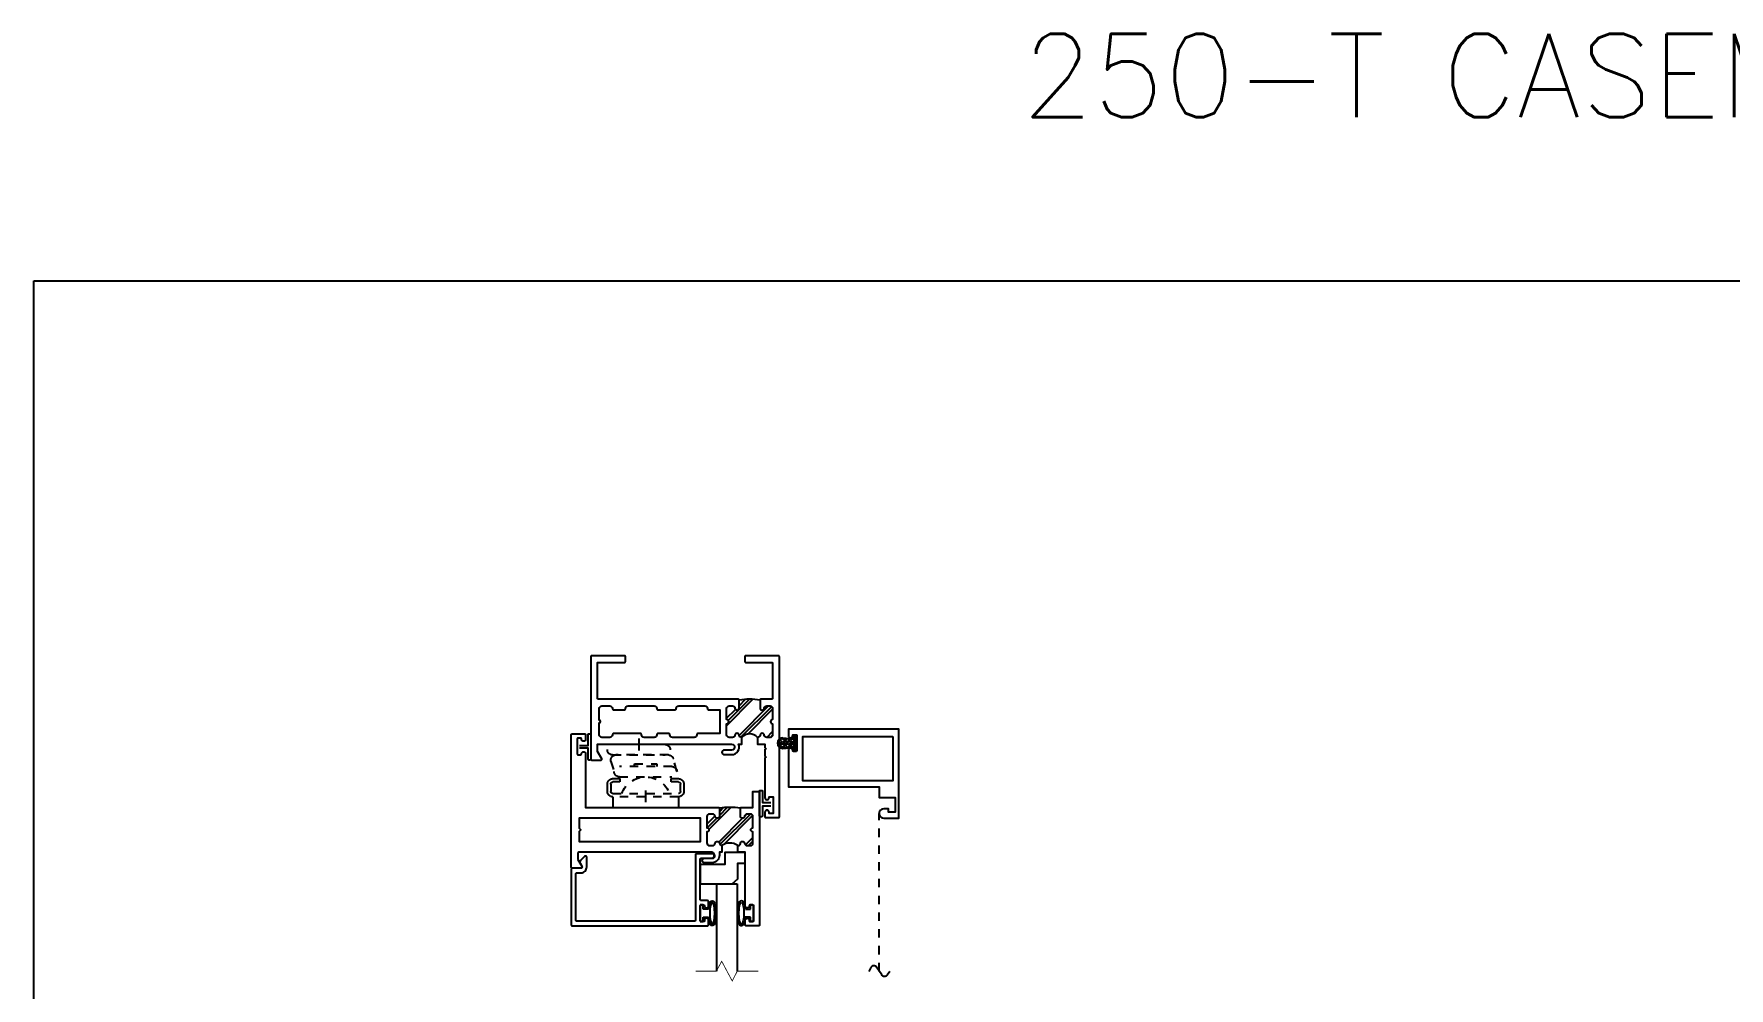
# Model space of a CAD drawing. Extents: x -7.4 to 79.9, y -10.6 to 40.1.
# Drawn here: x -0.49 to 19.75, y 28.69 to 40.08 of the extents above; entities that cross this region are included whole.
import ezdxf

# ---------------------------------------------------------------- set-up
doc = ezdxf.new("R2010")
doc.units = 0
doc.header["$LTSCALE"] = 0.25
doc.header["$MEASUREMENT"] = 0
doc.linetypes.add('HIDDEN', pattern=[0.375, 0.25, -0.125])
doc.layers.get('0').update_dxf_attribs({"linetype": 'CONTINUOUS'})
for name, color, linetype in [('FRAME', 1, 'CONTINUOUS'), ('GLASS', 7, 'CONTINUOUS'), ('HARDWARE', 7, 'CONTINUOUS'), ('MISC', 7, 'CONTINUOUS'), ('SCREEN', 92, 'CONTINUOUS'), ('TEXT', 7, 'CONTINUOUS'), ('VENT', 5, 'CONTINUOUS'), ('YK_GLASS_STOP', 5, 'CONTINUOUS')]:
    doc.layers.add(name, color=color, linetype=linetype)
doc.styles.get("Standard").update_dxf_attribs({"font": 'simplex.shx'})

# ---------------------------------------------------------------- blocks, each defined once
blk = doc.blocks.new('05P19-BLOCK-OG')
h = blk.add_hatch()
h.set_pattern_fill('PLAST', angle=45, style=0)
h.set_pattern_definition([(45, (0, 0), (-0.1767766952966369, 0.1767766952966369), []), (45, (-0.02209708691207961, 0.02209708691207961), (-0.1767766952966369, 0.1767766952966369), []), (45, (-0.04419417382415922, 0.04419417382415922), (-0.1767766952966369, 0.1767766952966369), [])])
h.paths.add_polyline_path([(0.006500000000002615, 1.119999999999997, -1), (0.006500000000002615, 1.169999999999998), (0.006499999999999062, 1.301999999999996, 0.4142135623730951), (-0.02449999999999974, 1.333000000000002), (-0.06282235637171851, 1.333000000000002, 0.3831100821435137), (-0.09364390909450426, 1.305321428571432, -0.9477161429389733), (-0.1434999999999995, 1.307999999999996), (-0.1434999999999995, 1.402999999999995, 0.08116490880306991), (-0.3934999999999995, 1.402999999999995), (-0.3935000000000031, 1.307999999999996, -0.9477161429388881), (-0.4433560909054926, 1.305321428571428, 0.383110082143552), (-0.4741776436282805, 1.333000000000002), (-0.5124999999999993, 1.333000000000002, 0.414213562373112), (-0.5435000000000016, 1.301999999999996), (-0.5435000000000016, 1.169999999999998, -1), (-0.5435000000000016, 1.119999999999997), (-0.5435000000000052, 0.9879999999999995, 0.4142135623730697), (-0.5124999999999993, 0.9570000000000007), (-0.4741776436282805, 0.9569999999999972, 0.3831100821435728), (-0.4433560909054714, 0.9846785714285693, -0.898026510133856), (-0.3936439090945107, 0.9846785714285708, 0.009247422742496176), (-0.3934999999999995, 0.9835410560201723, 0.3725428218125842), (-0.3628223563717016, 0.9569999999999972, -0.4362749181193996), (-0.1741776436283076, 0.9569999999999972, 0.3831100821436014), (-0.1433560909054956, 0.9846785714285695, -0.8980265101344621), (-0.0936439090945278, 0.9846785714285708, 0.3831100821435797), (-0.06282235637171851, 0.9570000000000007), (-0.0245000000000033, 0.9570000000000007, 0.414213562373095), (0.006499999999995509, 0.9879999999999995)])
for points in [[(-0.3934999999999995, 0.9835410560201723, -0.009247422742496176), (-0.3936439090945107, 0.9846785714285708, 0.8980265101338284), (-0.4433560909054712, 0.9846785714285708, -0.3831100821435873), (-0.4741776436282805, 0.9569999999999972), (-0.5124999999999993, 0.9570000000000007, -0.4142135623730697), (-0.5435000000000052, 0.9879999999999995), (-0.5435000000000016, 1.119999999999997, 0.9999999999999999), (-0.5435000000000016, 1.169999999999998), (-0.5435000000000016, 1.301999999999996, -0.414213562373112), (-0.5124999999999993, 1.333000000000002), (-0.4741776436282805, 1.333000000000002, -0.383110082143552), (-0.4433560909054926, 1.305321428571428, 0.9477161429388876), (-0.3935000000000031, 1.307999999999996), (-0.3934999999999995, 1.402999999999995, 0.414213562373095), (-0.4035000000000011, 1.413), (-2.073499999999999, 1.413, -0.414213562373147), (-2.083500000000004, 1.423000000000005), (-2.0835, 1.851999999999993), (-1.760500000000017, 1.851999999999993, 0.414213562373095), (-1.750500000000019, 1.861999999999991), (-1.750500000000019, 1.921999999999993, 0.414213562373095), (-1.760500000000017, 1.931999999999992), (-2.1535, 1.931999999999992, 0.414213562373095), (-2.163499999999998, 1.922000000000001), (-2.163499999999999, 0.6969999999999992, 0.414213562373095), (-2.153500000000001, 0.6870000000000012), (-2.042499999999997, 0.6869999999999976, 0.5773502691896818), (-2.033839745962155, 0.7019999999999982), (-2.083500000000001, 0.7880140831103262), (-2.083500000000001, 0.8769999999999989), (-0.4829229117880409, 0.8769999999999989, -0.9999999999999999), (-0.4829229117880409, 0.8060000000000009), (-0.5715738031341093, 0.8060000000000009, 0.9999999999999999), (-0.5715738031341093, 0.7520000000000024), (-0.4834999999999994, 0.7520000000000024, 0.5366750419289156), (-0.4005843802411153, 0.8769999999999953), (-0.3628223563717015, 0.8769999999999988), (-0.3628223563717015, 0.9569999999999972, -0.3831100821435872), (-0.3936439090945107, 0.9846785714285708)], [(-0.1434999999999995, 0.9835410560202007, 0.00924742274226656), (-0.1433560909054983, 0.9846785714285708, -0.383110082143587), (-0.1741776436283076, 0.9569999999999972), (-0.1741776436283076, 0.8769999999999988), (-0.08650000000001157, 0.8769999999999989), (-0.08650000000000446, 0.8378849659528314, 0.3178372451958593), (-0.08316666666667416, 0.8331709207449087, -0.7071067811862941), (-0.08316666666667061, 0.8143147399132538, 0.3178372451957417), (-0.08650000000000801, 0.8096006947053453), (-0.08650000000000801, 0.7378849659528299, 0.3178372451956331), (-0.08316666666667416, 0.7331709207449109, -0.7071067811862941), (-0.08316666666667061, 0.7143147399132559, 0.3178372451959373), (-0.08650000000000801, 0.7096006947053404), (-0.08649999999999736, 0.2389914200298442, 0.9999999999999999), (-0.0365000000000002, 0.2389914200298442), (-0.0365000000000002, 0.25), (0.01350000000000051, 0.25), (0.01350000000000051, 0.04999999999999716), (-0.0365000000000002, 0.05000000000000071), (-0.0365000000000002, 0.0640713322541302, 0.9999999999999999), (-0.08649999999999913, 0.0640713322541302), (-0.08650000000000091, 0.009999999999998016, 0.4142135623731472), (-0.07649999999999935, 0), (0.07649999999999935, 0, 0.414213562373069), (0.08650000000000269, 0.00999999999999801), (0.08650000000000091, 1.922000000000001, 0.414213562373095), (0.07649999999999935, 1.931999999999999), (-0.3164999999999942, 1.931999999999999, 0.414213562372965), (-0.3264999999999958, 1.922000000000001), (-0.3264999999999993, 1.861999999999998, 0.414213562373095), (-0.3164999999999942, 1.852), (-0.003499999999998948, 1.852, -0.414213562373199), (0.006500000000006166, 1.842000000000002), (0.006500000000002615, 1.422999999999998, -0.414213562373095), (-0.003499999999998951, 1.413), (-0.1335000000000015, 1.413, 0.414213562373095), (-0.1434999999999995, 1.402999999999995), (-0.1434999999999995, 1.307999999999996, 0.9477161429388934), (-0.0936439090945047, 1.305321428571428, -0.383110082143551), (-0.06282235637171851, 1.333000000000002), (-0.02449999999999974, 1.333000000000002, -0.414213562373095), (0.006499999999999062, 1.301999999999996), (0.006500000000002615, 1.169999999999998, 0.9999999999999997), (0.006500000000002615, 1.119999999999997), (0.006499999999995509, 0.9879999999999995, -0.414213562373095), (-0.0245000000000033, 0.9570000000000007), (-0.06282235637171851, 0.9570000000000007, -0.3831100821435794), (-0.0936439090945278, 0.9846785714285708, 0.8980265101338356), (-0.1433560909054918, 0.9846785714285708)]]:
    blk.add_lwpolyline(points, format="xyb")
blk.add_lwpolyline([(-1.3765, 0.9879999999999995, -0.414213562373095), (-1.407499999999999, 0.9570000000000007), (-1.528500000000001, 0.9570000000000007, -0.414213562373095), (-1.5595, 0.9879999999999995), (-1.5595, 0.9920000000000009, 0.4142135623730689), (-1.569499999999998, 1.001999999999999), (-1.8965, 1.001999999999999, 0.4142135623731211), (-1.906500000000001, 0.9919999999999973), (-1.906500000000001, 0.9879999999999995, -0.414213562373095), (-1.9375, 0.9570000000000007), (-2.032499999999999, 0.9569999999999972, -0.41421356237312), (-2.063500000000001, 0.9879999999999995), (-2.063500000000001, 1.131999999999998, 0.9999999999999999), (-2.063500000000001, 1.161999999999999), (-2.063499999999999, 1.301999999999996, -0.4142135623730923), (-2.032499999999999, 1.333000000000002), (-1.937500000000002, 1.333000000000002, -0.414213562373095), (-1.906500000000001, 1.301999999999996), (-1.906500000000001, 1.301999999999996), (-1.906500000000003, 1.298000000000005, 0.4142135623730945), (-1.896500000000003, 1.288), (-1.760499999999999, 1.288, 0.4142135623730955), (-1.750499999999999, 1.298000000000005), (-1.750500000000001, 1.301999999999996), (-1.750500000000001, 1.301999999999996, -0.4142135623730959), (-1.7195, 1.333000000000002), (-1.407500000000001, 1.333000000000002, -0.414213562373095), (-1.3765, 1.301999999999996), (-1.3765, 1.301999999999996), (-1.376500000000002, 1.297999999999998, 0.4142135623730976), (-1.366500000000002, 1.288), (-1.155499999999998, 1.288, 0.4142135623730924), (-1.145499999999998, 1.297999999999998), (-1.145499999999997, 1.301999999999996), (-1.145499999999997, 1.301999999999996, -0.414213562373095), (-1.114499999999998, 1.333000000000002), (-0.8024999999999967, 1.333000000000002, -0.4142135623730783), (-0.7714999999999961, 1.301999999999996), (-0.7714999999999979, 1.301999999999996), (-0.7714999999999961, 1.297999999999998, 0.4142135623730955), (-0.7614999999999963, 1.288), (-0.6234999999999999, 1.288), (-0.6234999999999999, 1.001999999999999), (-0.8885000000000005, 1.001999999999999, 0.414213562373069), (-0.8984999999999967, 0.9919999999999973), (-0.8984999999999985, 0.9879999999999995, -0.4142135623731034), (-0.9295000000000009, 0.9570000000000007), (-1.189500000000002, 0.9570000000000007, -0.414213562373095), (-1.220500000000003, 0.9879999999999995), (-1.220500000000001, 0.9919999999999973, 0.4142135623731472), (-1.230499999999999, 1.001999999999999), (-1.366500000000002, 1.001999999999999, 0.414213562373147), (-1.3765, 0.9919999999999973)], format="xyb", close=True)
at = {"color": 7}
for centre, radius, start, end in [((-0.2685000000000384, 0.6380355958714585), 0.7751100177289266, 80.71952999972237, 99.28047000027192), ((-0.2685000000000046, 0.869475561110952), 0.1286749171919361, 42.85912806963021, 137.1408719303697)]:
    blk.add_arc(centre, radius, start, end, dxfattribs=at)
blk = doc.blocks.new('05P11-Z-BAR')
h = blk.add_hatch()
h.set_pattern_fill('PLAST', angle=45, style=0)
h.set_pattern_definition([(45, (-0.3846097068984409, -1.398661897411557e-07), (-0.1767766952966369, 0.1767766952966369), []), (45, (-0.4067067938105207, 0.02209694704589005), (-0.1767766952966369, 0.1767766952966369), []), (45, (-0.4288038807226, 0.04419403395796961), (-0.1767766952966369, 0.1767766952966369), [])])
h.paths.add_polyline_path([(0.006500012155301604, 1.119999860133819, -0.4142135623730743), (-0.01849998784469875, 1.144999860133807, -0.4142135623730742), (0.006500012155301604, 1.169999860133802), (0.006500012155301604, 1.301999860133803, 0.4142135623730952), (-0.02449998784470075, 1.332999860133806), (-0.06282234421639288, 1.332999860133806, 0.3831100821436012), (-0.09364389693920794, 1.305321288705233, -0.9477161429388272), (-0.1434999878446988, 1.307999860133805), (-0.1434999878446988, 1.402999860133806, 0.08732874840429862), (-0.3934999878446988, 1.402999860133806), (-0.3934999878446988, 1.307999860133804, -1), (-0.4434999878446995, 1.307999860133808, 0.3529846201391642), (-0.4733297908957237, 1.332999860133806), (-0.5124999878446985, 1.332999860133806, 0.4142135623730613), (-0.5434999878446973, 1.301999860133804), (-0.5434999878446973, 1.169999860133792, -0.4142135623730532), (-0.5184999878446952, 1.144999860133804, -0.4142135623730535), (-0.5434999878446973, 1.119999860133805), (-0.5434999878446956, 0.9879998601338011, 0.4142135623730853), (-0.5124999878446954, 0.9569998601338012), (-0.4741776314730153, 0.9569998601338008, 0.3831100821436243), (-0.4433560787501896, 0.9846784315623762, -0.8980265101338073), (-0.3936438969391802, 0.9846784315623749, 0.3831100821435955), (-0.3628223442163705, 0.9569998601338012, -0.3255772967541123), (-0.174499987844698, 0.9569998601338008, 0.3636339569096083), (-0.1434999878446988, 0.9819998601337991, -0.9477161429388691), (-0.09364389693920705, 0.9846784315623749, 0.3831100821436257), (-0.06282234421640132, 0.9569998601338012), (-0.02449998784469898, 0.9569998601338012, 0.4142135623730952), (0.006500012155301604, 0.9879998601338018)])
blk.add_line((-0.08650000000003644, 0.8769999999999882), (-0.08650000000003644, 0.8769999999999882))
for points in [[(-2.163499999999992, 2.279999999999987, -0.4142135623730951), (-2.153500000000002, 2.289999999999992), (-2.00050000000001, 2.289999999999992, -0.414213562373095), (-1.990500000000005, 2.279999999999987), (-1.990500000000019, 2.225999999999985, -0.9999999999999999), (-2.040500000000002, 2.225999999999985), (-2.040500000000002, 2.22999999999999, 0.414213562373095), (-2.050500000000007, 2.239999999999995), (-2.080500000000008, 2.239999999999995, 0.414213562373095), (-2.090500000000013, 2.22999999999999), (-2.090500000000013, 2.049999999999983, 0.4142135623730949), (-2.080500000000008, 2.039999999999992), (-2.050500000000007, 2.039999999999992, 0.414213562373095), (-2.040500000000002, 2.049999999999983), (-2.040500000000002, 2.050999999999988, -0.9999999999999999), (-1.990500000000005, 2.050999999999988), (-1.990500000000019, 1.412999999999968), (-0.4034999999999953, 1.412999999999968, -0.414213562373095), (-0.393499999999996, 1.402999999999985), (-0.3935000000012612, 1.306458842872245, -0.8888336095938596), (-0.4431522135836654, 1.305951034930174, 0.3772582045381307), (-0.4738993975682249, 1.33299999999997), (-0.5124999999999962, 1.33299999999997, 0.414213562373095), (-0.5434999999999879, 1.301999999999978), (-0.5435000000000021, 1.169999999999973, -0.9999999999999999), (-0.5435000000000021, 1.119999999999549), (-0.5434999999999879, 0.9879999999999707, 0.414213562373095), (-0.5124999999999962, 0.9569999999999648), (-0.4741776164002478, 0.9569999999999648, 0.3831087811484064), (-0.4433560787501905, 0.9846784315623718, -0.8980265101338769), (-0.3936438969391807, 0.9846784315623744, 0.3831100821435925), (-0.3628223442163709, 0.9569998601338008), (-0.3628223442163634, 0.8769999999999745), (-0.3934999999998494, 0.8769999999999851), (-0.393499999999726, 0.8420000000002545, -0.414213562374017), (-0.4834999999997152, 0.7519999999999811), (-0.571499999999979, 0.7519999999999811, -0.9999999999999999), (-0.571499999999979, 0.8059999999999832), (-0.4859999999997129, 0.8059999999999832, 0.8591549295774696), (-0.4859999999996987, 0.8769999999999776), (-2.073500000000017, 0.8769999999999811, 0.4142135623730951), (-2.083500000000008, 0.866999999999976), (-2.083500000000008, 0.7970333209967748, 0.1316524975873933), (-2.082160254037852, 0.7920333209967794), (-2.03450961894324, 0.7094999999999914, -0.5773534625289464), (-2.047500143700653, 0.6870000000006797), (-2.153500000000002, 0.6869999999999834, -0.414213562373095), (-2.163500000000007, 0.6969999999999885), (-2.163500000000007, 2.280000021861284)], [(-0.02450000000001085, 0.956999999999979, 0.414213562373095), (0.006499999999995065, 0.9879999999999707), (0.006499999999995065, 1.12000000000151, -0.9999999999999997), (0.006499999999995065, 1.169999999999973), (0.006499999999995065, 1.301999999999978, 0.414213562373095), (-0.02450000000001085, 1.332999999999984), (-0.06282235637103684, 1.332999999999984, 0.38311008214375), (-0.09364390909385012, 1.305321428571403, -0.9477161429392208), (-0.1434999999999964, 1.307999999999992), (-0.143499999999996, 1.402999999999984, -0.414213562373095), (-0.1334999999999966, 1.412999999999983), (0.006499999999995509, 1.412999999999997), (0.006499999999995509, 1.602999999999994), (0.0864999999999938, 1.602999999999994), (0.08650000000000801, 0.01000000000000512, -0.414213562373095), (0.0765000000000029, 0), (-0.0765000000000029, 0, -0.414213562373095), (-0.0864999999999938, 0.01000000000000512), (-0.0864999999999938, 0.06399999999999295, -0.9999999999999999), (-0.03650000000001086, 0.06399999999999295), (-0.03650000000001086, 0.06000000000000227, 0.414213562373095), (-0.02650000000000574, 0.04999999999999716), (0.003499999999995396, 0.04999999999999716, 0.414213562373095), (0.01350000000000051, 0.06000000000000227), (0.01350000000000051, 0.2399999999999949, 0.414213562373095), (0.003499999999995396, 0.25), (-0.02650000000000574, 0.25, 0.414213562373095), (-0.03650000000001086, 0.2399999999999949), (-0.03650000000001086, 0.2390000000000043, -0.9999999999999999), (-0.0864999999999938, 0.2390000000000043), (-0.08650000000003644, 0.8769999999999882), (-0.1744999878447051, 0.8769999999999742), (-0.1744999878446976, 0.9569998601338012, 0.3636339569096084), (-0.1434999878446988, 0.9819998601338, -0.9477161429388556), (-0.09364389693920705, 0.9846784315623751, 0.3831100821435591), (-0.06282234421640887, 0.9569998601338017), (-0.02449998784469898, 0.9569998601338014)]]:
    blk.add_lwpolyline(points, format="xyb")
blk.add_lwpolyline([(-2.063499999999998, 1.160499999999971), (-2.063499999999998, 1.287999999999982), (-0.6234999999999999, 1.287999999999968), (-0.6234999999999999, 1.001999999999967), (-2.063499999999998, 1.001999999999981), (-2.063499999999998, 1.129499999999965), (-2.048499999999998, 1.144999999999968)], close=True)
at = {"color": 7}
for centre, radius, start, end in [((-0.2685000000000084, 0.6380355958717443), 0.7751100177289135, 80.71952999972298, 99.28047000039282), ((-0.2686611660305345, 0.8277217441759068), 0.1599348578108211, 53.93185351632605, 126.0681464836738)]:
    blk.add_arc(centre, radius, start, end, dxfattribs=at)
blk = doc.blocks.new('05P05-.25in_GLASS_STOP')
for p, q in [((-0.5884999999999732, 0.2500000000001179), (-0.6234999999999555, 0.2500000000001179)), ((-0.6234999999999555, 0.2500000000001179), (-0.6234999999999555, 0.05000000000011862)), ((-0.5884999999999732, 0.1975000000001124), (-0.5884999999999732, 0.2500000000001179)), ((-0.02150000000005992, 0.1975000000001124), (-0.02150000000005992, 0.2500000000001179)), ((-0.02150000000005992, 0.2500000000001179), (0.01349999999992246, 0.2500000000001179)), ((0.01349999999992246, 0.2500000000001179), (0.01349999999992246, 0.05000000000011862)), ((-0.6234999999999555, 0.05000000000011862), (-0.5884999999999732, 0.05000000000011862)), ((-0.5258537792499054, 0.1975000000001123), (-0.5884999999999732, 0.1975000000001124)), ((-0.5884999999999732, 0.05000000000011862), (-0.5884999999999732, 0.1025000000001206)), ((-0.5884999999999732, 0.1025000000001206), (-0.5258264626035033, 0.1025000000001206)), ((-0.02150000000005992, 0.1025000000001206), (-0.08417353739652977, 0.1025000000001206)), ((-0.08414622075012768, 0.1975000000001123), (-0.02150000000005992, 0.1975000000001124)), ((-0.02150000000005992, 0.05000000000011862), (-0.02150000000005992, 0.1025000000001206)), ((0.01349999999992246, 0.05000000000011862), (-0.02150000000005992, 0.05000000000011862))]:
    blk.add_line(p, q)
blk.add_lwpolyline([(-2.0475, 0.6320000000000006, 0.4142135623731117), (-1.977500000000001, 0.7020000000000061), (-1.977500000000008, 0.8170000000000045, 0.6681786381312159), (-2.003106601724023, 0.8276066017115838), (-2.05268078054102, 0.7780324228364738, 0.3394542586999595), (-2.056653746095606, 0.7478547533171714), (-2.034509618943236, 0.709500000000001, -0.5773502691896181), (-2.047500000000002, 0.6870000000000003), (-2.153499999999999, 0.6869999999999985, 0.4142135623730951), (-2.163499999999999, 0.6769999999999987), (-2.163499999999952, 0.01000000000008505, 0.414213562373069), (-2.153499999999953, 8.615330671091215e-14), (-0.5334999999999525, 1.20570220474292e-13, 0.4142135623731211), (-0.5234999999999527, 0.01000000000012125), (-0.5234999999999562, 0.0641000000001195, 0.4142135623730951), (-0.548399999999955, 0.08900000000012187), (-0.5485999999999546, 0.08900000000012187, 0.4142135623731003), (-0.5734999999999538, 0.0641000000001195), (-0.5734999999999543, 0.0600000000001184, -0.4142135623730951), (-0.583499999999954, 0.05000000000011684), (-0.6084999999999535, 0.05000000000011684, -0.4142135623730864), (-0.6234999999999536, 0.06500000000011741), (-0.6234999999999569, 0.2350000000001191, -0.414213562373082), (-0.608499999999957, 0.2500000000001197), (-0.5834999999999575, 0.2500000000001197, -0.4142135623730431), (-0.5734999999999595, 0.2400000000001217), (-0.5734999999999586, 0.2389000000001207, 0.4142135623730951), (-0.548599999999958, 0.2140000000001219), (-0.5483999999999585, 0.2140000000001219, 0.4142135623731107), (-0.5234999999999601, 0.2389000000001207), (-0.5234999999999597, 0.2880000000001199, 0.4142135623730951), (-0.5384999999999602, 0.3030000000001205), (-0.6134999999999577, 0.3030000000001178, -0.414213562373108), (-0.623499999999958, 0.3130000000001176), (-0.6234999999999673, 0.7950000000001187, -0.4142135623730951), (-0.6134999999999675, 0.8050000000001185), (-0.4743999999999982, 0.8050000000001184, 0.4142135623730951), (-0.4474999999999982, 0.8319000000001188), (-0.4474999999999982, 0.8331000000001186, 0.4142135623730964), (-0.4743999999999982, 0.860000000000119), (-0.6684999999999686, 0.8600000000001182, 0.4142135623730951), (-0.6784999999999684, 0.8500000000001184), (-0.6784999999999534, 0.06500000000011563, -0.4142135623730951), (-0.6884999999999531, 0.05500000000011585), (-2.098499999999957, 0.05500000000008143, -0.414213562373069), (-2.108499999999957, 0.06499999999999684), (-2.108499999999996, 0.6220000000000008, -0.4142135623730951), (-2.098499999999996, 0.6320000000000006)], format="xyb", close=True)
at = {"extrusion": (0, 0, -1)}
blk.add_ellipse((-0.4789291316869005, 0.1500000000001164), major_axis=(0, 0.1291417834930815), ratio=0.2323028162423295, dxfattribs=at)
blk.add_ellipse((-0.1310708683131325, 0.1500000000001164), major_axis=(0, 0.1291417834930815), ratio=0.2323028162423295)
for points in [[(-0.5258537792499055, 0.1975000000001123), (-0.5239381905453989, 0.2192619323687833), (-0.5206848080422598, 0.2391379696677345), (-0.5122014389201938, 0.26906933263559), (-0.5082158103586146, 0.2801243945859221), (-0.49453389650479, 0.293754654219582), (-0.4873865521171773, 0.2980894733958687), (-0.4789291316869005, 0.2980894733958687), (-0.4681546555212844, 0.2980894733958687), (-0.4601808542613049, 0.2915249131502776), (-0.4506441997096149, 0.2792864122120623), (-0.447491618645331, 0.272415250409311), (-0.4373168951899025, 0.243753269355852), (-0.4327879288062643, 0.214756435282527), (-0.4282232713158544, 0.1361969476710374), (-0.4315394023967762, 0.08512002492522568), (-0.4442252202239687, 0.03441686393306707), (-0.4483353178571938, 0.02177428309818288), (-0.4644050357458018, 0.004813679648053321), (-0.4781911956679136, -0.0004377570689457246), (-0.4994470389754377, 0.008139219907816488), (-0.5041752501289367, 0.01589043658388003), (-0.5123091614569765, 0.03183721654219668), (-0.5153853805516383, 0.04115887258296914), (-0.521564316548105, 0.06650385090228257), (-0.5241826887724336, 0.08384627548553789), (-0.5258264626035033, 0.1025000000001205)], [(-0.08414622075012756, 0.1975000000001123), (-0.08606180945463415, 0.2192619323687833), (-0.08931519195777327, 0.2391379696677345), (-0.09779856107983931, 0.26906933263559), (-0.1017841896414184, 0.2801243945859221), (-0.1154661034952431, 0.293754654219582), (-0.1226134478828558, 0.2980894733958687), (-0.1310708683131325, 0.2980894733958687), (-0.1418453444787486, 0.2980894733958687), (-0.1498191457387282, 0.2915249131502776), (-0.1593558002904181, 0.2792864122120623), (-0.162508381354702, 0.272415250409311), (-0.1726831048101305, 0.243753269355852), (-0.1772120711937688, 0.214756435282527), (-0.1817767286841787, 0.1361969476710374), (-0.1784605976032569, 0.08512002492522568), (-0.1657747797760644, 0.03441686393306707), (-0.1616646821428392, 0.02177428309818288), (-0.1455949642542312, 0.004813679648053321), (-0.1318088043321194, -0.0004377570689457246), (-0.1105529610245953, 0.008139219907816488), (-0.1058247498710964, 0.01589043658388003), (-0.0976908385430566, 0.03183721654219668), (-0.09461461944839478, 0.04115887258296914), (-0.0884356834519281, 0.06650385090228257), (-0.0858173112275995, 0.08384627548553789), (-0.08417353739652977, 0.1025000000001205)]]:
    blk.add_open_spline(points, degree=3, knots=[5.075676406543776, 5.075676406543776, 5.075676406543776, 5.075676406543776, 5.596594853853209, 5.596594853853209, 6.055763188068042, 6.055763188068042, 6.283185307179586, 6.283185307179586, 6.283185307179586, 6.57291362589119, 6.57291362589119, 6.862641944602795, 6.862641944602795, 7.608886423721328, 7.608886423721328, 8.676450748970272, 8.676450748970272, 9.184339566121352, 9.184339566121352, 9.518241711648844, 9.518241711648844, 9.852143857176337, 9.852143857176337, 10.18604600270383, 10.18604600270383, 10.63143584422233, 10.63143584422233, 10.63143584422233, 10.63143584422233])
blk = doc.blocks.new('4-BAR_HINGE')
for p, q in [((0.2475999999999843, -1.119240267752012), (0.1225000000000094, -1.119240267752012)), ((0.2475999999999843, -1.901240267752009), (0.1225000000000094, -1.901240267752009))]:
    blk.add_line(p, q)
at = {"linetype": 'HIDDEN', "ltscale": 0.75}
for p, q in [((0.2475999999999843, -1.119240267752012), (0.2475999999999843, -1.901240267752012)), ((0.2875999999999834, -1.901240267752016), (0.2875999999999834, -1.119240267752019)), ((0.400599999999983, -1.054240267752014), (0.312599999999982, -1.054240267752011)), ((0.3125999999999856, -1.094240267752021), (0.4005999999999794, -1.094240267752021)), ((0.4255999999999815, -1.119240267752019), (0.4255999999999851, -1.204240267752017)), ((0.4255999999999851, -1.204240267752017), (0.4655999999999878, -1.204240267752013)), ((0.4655999999999878, -1.204240267752013), (0.4655999999999842, -1.119240267752016)), ((0.4856939637455078, -1.822740267752017), (0.4856939637455078, -1.197740267752017)), ((0.5561197281526482, -1.135744846481067), (0.700893794197583, -1.1784500173728)), ((0.6106939637455078, -1.197740267752017), (0.6106939637455078, -1.822740267752017)), ((0.640723439938153, -1.376546750686487), (0.6106939637455078, -1.376546750686487)), ((0.640723439938153, -1.643933784817548), (0.640723439938153, -1.376546750686487)), ((0.7475999999999843, -1.23853412391556), (0.7475999999999843, -1.864192989564973)), ((0.7475999999999843, -1.903740267752013), (0.7475999999999843, -1.278740267752013)), ((0.8725999999999843, -1.278740267752013), (0.8725999999999843, -1.903740267752013)), ((0.4655999999999807, -1.816240267752011), (0.4255999999999851, -1.816240267752011)), ((0.4255999999999851, -1.816240267752011), (0.4255999999999851, -1.901240267752016)), ((0.4655999999999842, -1.901240267752012), (0.4655999999999807, -1.816240267752011)), ((0.6106939637455078, -1.643933784817548), (0.640723439938153, -1.643933784817548)), ((0.4005999999999865, -1.926240267752018), (0.3125999999999856, -1.926240267752014)), ((0.3125999999999856, -1.966240267752013), (0.4005999999999865, -1.96624026775201)), ((0.6701371524157622, -1.924233811882683), (0.5261870349446731, -1.881237661580759))]:
    blk.add_line(p, q, dxfattribs=at)
at = {"linetype": 'Continuous'}
for p, q in [((0.3241550291959463, -1.510240267752014), (0.1831148004168881, -1.510240267752014)), ((0.9431201143895116, -1.591240267752013), (0.802079885610457, -1.591240267752013))]:
    blk.add_line(p, q, dxfattribs=at)
at = {"linetype": 'HIDDEN', "ltscale": 0.75}
for centre, radius, start, end in [((0.3125999999999856, -1.119240267752012), 0.06500000000000128, 90.00000000000325, 180), ((0.3125999999999856, -1.119240267752023), 0.02500000000000213, 90, 179.9999999999919), ((0.400599999999983, -1.119240267752012), 0.06500000000000128, 359.9999999999968, 90), ((0.4005999999999794, -1.119240267752019), 0.02499999999999858, 0, 90), ((0.5481939637455078, -1.197740267752017), 0.0625, 0, 180), ((0.6855999999999831, -1.23853412391556), 0.06200000000000241, 0, 75.71921055997257), ((0.1811789483949724, -1.510240267752014), 0.3045150153505384, 290.4553410060033, 69.54465899399665), ((0.8100999999999843, -1.278740267752013), 0.0625, 0, 180), ((0.312599999999982, -1.901240267752016), 0.06499999999999773, 179.9999999999968, 270.0000000000032), ((0.3125999999999856, -1.901240267752016), 0.02499999999999858, 180, 270), ((0.4005999999999865, -1.901240267752012), 0.06499999999999773, 270, 0), ((0.400599999999983, -1.901240267752019), 0.02500000000000213, 270.0000000000081, 8.142219984546603e-12), ((0.5481939637455078, -1.822740267752017), 0.0625, 180, 0), ((0.6855999999999867, -1.864192989564973), 0.06199999999999761, 255.5579444636939, 0), ((0.8100999999999843, -1.903740267752013), 0.0625, 180, 0)]:
    blk.add_arc(centre, radius, start, end, dxfattribs=at)
blk = doc.blocks.new('A$C3E2104E7')
at = {"layer": 'SCREEN'}
blk.add_lwpolyline([(0.02490016478563462, 0.1033195725520102), (0.02510016478564125, 0.1033195725520102, -0.414213562373095), (0.05000016478564362, 0.07841957255200782), (0.05000016478564362, 0.07731957255199973, 0.4142135623730949), (0.06000016478563452, 0.06731957255200882), (0.09000016478560724, 0.06731957255200882, 0.414213562373095), (0.100000164785655, 0.07731957255199973), (0.100000164785655, 0.2573195725520065, 0.414213562373095), (0.09000016478560724, 0.2673195725519975), (0.06000016478563452, 0.2673195725519975, 0.414213562373095), (0.05000016478564362, 0.2573195725520065), (0.05000016478564362, 0.2532195725520126, -0.4142135623730951), (0.02510016478564125, 0.2283195725520102), (0.02490016478563462, 0.2283195725520102, -0.4142135623730949), (1.647856322506414e-07, 0.2532195725520126), (1.647856322506414e-07, 0.6904999818689532), (1.082515027650786, 0.6904999818689532), (1.082515027650786, 0.8174999818689628), (1.272515027650783, 0.8174999818689628), (1.272515027650783, 0.9924999818689457), (1.192515027650785, 0.9924999818689457), (1.192515027650785, 0.9524999818689537), (1.137515027650792, 0.9524999818689821, -1.00000000000013), (1.137515027650792, 1.062499981868967), (1.317515027650785, 1.062499981868967), (1.317515027650785, -1.81310326752282e-08), (1.647856322506414e-07, -1.81310326752282e-08), (1.647856322506414e-07, 0.07841957255200782, -0.414213562373095)], format="xyb", close=True, dxfattribs=at)
blk.add_lwpolyline([(1.247515027650699, 0.08999998186891389), (1.247515027650699, 0.6174999818689173), (0.1700001647855416, 0.6174999818689173), (0.1700001647855416, 0.08999998186888547)], close=True, dxfattribs=at)
blk = doc.blocks.new('Screen Break Line')
at = {"layer": 'SCREEN'}
blk.add_lwpolyline([(0.1267672425076292, -0.002743002690042573), (0.0966503198508839, -0.04638059856228338, -0.5305913477462466), (0.03040808314428389, -0.04578868895731247), (-0.03040808314428389, 0.04578868895731247, 0.5672288515942128), (-0.09899510331010575, 0.0425370605804325), (-0.1232327574923708, -0.002743002690042573)], format="xyb", dxfattribs=at)
blk = doc.blocks.new('*U143')
h = blk.add_hatch(color=7)
h.dxf.hatch_style = 1
h.paths.add_polyline_path([(-0.06244228641652898, 0.1619882729286112), (-0.0520159362549512, 0.03959539549218635, -0.4393819219709624), (-0.05899056916341916, 0.03200000000000003), (-0.08744328750798944, 0.03199999999999958, 0.414213562373092), (-0.09444328750798936, 0.02499999999999958), (-0.09444328750798936, 0.006999999999999534, 0.4142135623730894), (-0.08744328750798935, -3.33066907387547e-16), (-0.04044228750799125, 0), (-0.03444328750798856, -0.0060000000000002), (0.03555771249200922, -0.0060000000000002), (0.03555771249200923, -2.775557561562891e-17), (-0.03444328750798852, 0), (-0.04044228750799118, 0.005999999999999645), (-0.08494328750798986, 0.005999999999999617, -0.4142135623730941), (-0.08844328750798985, 0.00949999999999962), (-0.08844328750798985, 0.02249999999999991, -0.414213562373071), (-0.08494328750798988, 0.02599999999999963), (-0.05899056916341897, 0.02600000000000002, 0.4393819219709506), (-0.04603767947626435, 0.0401057344854886), (-0.05644207855980712, 0.1619858380355864, -1.000618141417038), (0.05755671249201022, 0.160705716355984), (0.05755671249201023, 0.152869), (0.04705771705673792, 0.03901089416962103, 0.414459032046027), (0.06005771249200897, 0.02599999999999977), (0.08605771249200875, 0.02599999999999963, -0.4142135623730931), (0.08955771249200875, 0.02249999999999963), (0.08955771249200878, 0.009499999999999814, -0.4142135623731137), (0.08605771249200878, 0.005999999999999589), (-0.03444328750798853, 0.005999999999999645), (-0.03444328750798853, 0), (0.0885567124920108, -3.33066907387547e-16, 0.4142135623730951), (0.09555671249201081, 0.006999999999999673), (0.09555671249201081, 0.02499999999999974, 0.4142135623730885), (0.0885567124920108, 0.03199999999999958), (0.06005771249200895, 0.03199999999999983, -0.4142135623729288), (0.05305771249200897, 0.0389999999999959), (0.0635577124920091, 0.1620000000000135, 1.000093076325736)])
h = blk.add_hatch()
h.set_pattern_fill('GRAVEL', scale=0.0625)
h.set_pattern_definition([(228.012787504, (-0.01399056916341923, 0.08849999999999991), (-0.5000000000000039, -0.5625000000000002), [0.0084085, -0.8324430029421062]), (184.969740728, (-0.01961556916341944, 0.08224999999999982), (0.7499999999999984, 0.06250000000000219), [0.01442925, -1.428495297576875]), (132.510447078, (-0.03399056916341969, 0.08099999999999985), (0.6250000000000073, -0.6874999999999916), [0.01017425, -1.007252037256231]), (267.273689006, (-0.05836556916341973, 0.06537499999999985), (0.06250000000000151, 1.250000000000001), [0.013139875, -1.300847377601812]), (292.833654178, (-0.0589905691634196, 0.0522499999999998), (-0.3124999999999993, 0.7500000000000018), [0.0128846875, -1.275585820505518]), (357.273689006, (-0.05399056916341971, 0.04037499999999983), (-1.250000000000001, 0.0625000000000016), [0.013139875, -1.300847377601812]), (37.6942404667, (-0.04086556916341966, 0.03974999999999984), (-0.8124999999999999, -0.6249999999999983), [0.0173768125, -1.72030303430725]), (72.2553283749, (-0.02711556916341973, 0.05037499999999973), (0.4375000000000017, 1.375), [0.01640549999999999, -1.624145093550837]), (121.429565615, (-0.02211556916341983, 0.06599999999999973), (-0.5000000000000012, 0.8124999999999992), [0.013184375, -1.305254569358062]), (175.236358309, (-0.0289905691634198, 0.07724999999999971), (0.687499999999999, -0.06250000000000237), [0.015052, -0.7375476611745188]), (222.397437798, (-0.04399056916341948, 0.0784999999999999), (-0.7499999999999977, -0.6874999999999982), [0.0194655, -1.927085937799681]), (138.814074834, (0.003509430836579952, 0.06474999999999975), (-0.4375000000000021, 0.375), [0.006643812499999998, -0.6577403007959185]), (171.46923439, (-0.001490569163419941, 0.06912499999999977), (0.8124999999999999, -0.1249999999999997), [0.0126398125, -1.251344463509813]), (225, (-0.01399056916341923, 0.07099999999999984), (-6.938893903907228e-18, -0.06249999999999581), [0.0088388125, -0.07954953514831875]), (203.198590514, (-0.01836556916341969, 0.0784999999999999), (0.3124999999999993, 0.1249999999999985), [0.004759875, -0.4712259441164938]), (291.801409486, (-0.02274056916341927, 0.07662499999999983), (-0.06249999999998024, 0.1875000000000064), [0.0067314375, -0.3298413629459063]), (30.96375653209999, (-0.02024056916341976, 0.07037499999999974), (0.1875000000000033, 0.1249999999999987), [0.0109330625, -0.3535014309278312]), (161.565051177, (-0.01086556916341941, 0.07599999999999973), (0.1250000000000007, -0.06249999999999854), [0.007905687499999998, -0.1897366662605249]), (16.389540334, (-0.0589905691634196, 0.07662499999999983), (0.6249999999999979, 0.1875000000000027), [0.011075, -1.096427821666837]), (70.3461759419, (-0.0483655691634195, 0.07974999999999988), (-0.2500000000000763, -0.6875000000002123), [0.0092913125, -0.9198379842074375]), (293.198590514, (-0.01086556916341941, 0.08849999999999991), (-0.1249999999999982, 0.3124999999999994), [0.0095196875, -0.4664661316164938]), (343.610459666, (-0.007115569163419266, 0.07974999999999988), (-0.6249999999999979, 0.1875000000000027), [0.011075, -1.096427821666812]), (339.44395478, (-0.0589905691634196, 0.03787499999999977), (-0.3125000000000023, 0.1250000000000015), [0.01068, -0.5233202340823435]), (294.775140569, (-0.04899056916341982, 0.03412499999999985), (-0.3125000000000003, 0.6875000000000001), [0.008948625, -0.88591519145475]), (66.8014094864, (-0.01024056916341998, 0.0259999999999998), (0.1249999999999988, 0.3124999999999981), [0.0095196875, -0.4664661316164938]), (17.3540246363, (-0.006490569163419835, 0.03474999999999984), (-0.8124999999999986, -0.2499999999999977), [0.0104769375, -1.03721397589]), (69.44395478040002, (-0.04086556916341966, 0.0259999999999998), (-0.1250000000000004, -0.3124999999999972), [0.005339999999999998, -0.5286602340823435]), (101.309932474, (-0.01399056916341923, 0.0259999999999998), (-0.06249999999999774, 0.2500000000000008), [0.003186875, -0.31550184459955]), (165.963756532, (-0.01461556916341955, 0.02912499999999985), (0.1874999999999974, -0.06250000000000008), [0.0128846875, -0.2448094141011063]), (186.009005957, (-0.02711556916341973, 0.03224999999999978), (0.6250000000000029, 0.06249999999999895), [0.011940625, -1.182120198408925]), (303.690067526, (-0.02024056916341976, 0.06474999999999975), (-0.0624999999999992, 0.1249999999999991), [0.009013874999999996, -0.2163330797165]), (353.157226587, (-0.01524056916341987, 0.05724999999999991), (1.062500000000001, -0.1250000000000033), [0.015737125, -1.557972664001769]), (60.9453959009, (0.0003844308365801297, 0.05537499999999984), (-0.2499999999999985, -0.4374999999999986), [0.006434749999999999, -0.6370421338116875]), (90, (0.003509430836579952, 0.06099999999999983), (-0.06249999999999999, 0.0625), [0.00375, -0.05875]), (120.256437164, (-0.02836556916341948, 0.03412499999999985), (0.2500000000000006, -0.4375000000000005), [0.00868275, -0.8595949993406126]), (48.01278750420001, (-0.03274056916341994, 0.0416249999999998), (0.5, 0.5624999999999984), [0.016817, -0.8240345029421061]), (0, (-0.02149056916341952, 0.05412499999999987), (0.0625, 0.0625), [0.01625, -0.04625]), (325.3048464690001, (-0.005240569163419195, 0.05412499999999987), (0.6250000000000087, -0.4374999999999891), [0.009882124999999997, -0.9783296438026248]), (254.054604099, (0.00288443083658052, 0.04849999999999988), (-0.06250000000000236, -0.2500000000000003), [0.009100125, -0.4459067430800313]), (207.645975364, (0.0003844308365801297, 0.03974999999999984), (-1.187499999999997, -0.625000000000003), [0.0148165625, -1.466842136391212]), (175.42607874, (-0.01274056916341948, 0.03287499999999977), (-0.8124999999999971, 0.06250000000000008), [0.0156749375, -1.551817087998056])])
h.paths.add_polyline_path([(-0.04603767947626435, 0.0401057344854886, -0.439381921970955), (-0.05899056916341917, 0.02600000000000004), (0.06005771249200896, 0.02599999999999981, -0.4144590320460285), (0.04705771705673792, 0.03901089416962114), (0.05755671249201022, 0.152869), (0.05755671249201022, 0.1620562836440117, 1.088327733891048), (-0.05551481832240441, 0.151123646683152)])
h = blk.add_hatch(color=7)
h.dxf.hatch_style = 1
h.paths.add_polyline_path([(0.08605771249200878, 0.00599999999999962, 0.4142135623730953), (0.08955771249200878, 0.009499999999999622), (0.08955771249200878, 0.02249999999999944, 0.4142135623731117), (0.08605771249200878, 0.02599999999999963), (-0.05894328750799005, 0.02599999999999991), (-0.08494328750798985, 0.02599999999999963, 0.4142135623730956), (-0.08844328750798985, 0.02249999999999963), (-0.08844328750798985, 0.009499999999999339, 0.4142135623730704), (-0.08494328750798986, 0.00599999999999962), (-0.04044228750799117, 0.005999999999999673), (-0.03444328750798853, 0), (-0.03444328750798853, 0.005999999999999671)])
for p, q in [((-0.09444328750798903, 0.006999999999999673), (-0.09444328750798903, 0.02499999999999958)), ((-0.0884432875079888, 0.02249999999999963), (-0.0884432875079888, 0.00949999999999962)), ((-0.08744328750798935, 0.0319999999999997), (-0.05894328750799005, 0.0319999999999997)), ((-0.08744328750798935, 0), (-0.04044228750799128, 0)), ((-0.05899056916341916, 0.02600000000000002), (-0.08494328750798985, 0.02599999999999991)), ((-0.08494328750798985, 0.005999999999999783), (-0.04044228750799128, 0.005999999999999672)), ((-0.062443287507989, 0.162), (-0.0519432875079886, 0.03899999999999981)), ((-0.05894328750799005, 0.02599999999999991), (0.08605771249200878, 0.02599999999999991)), ((-0.05644328750798877, 0.162), (-0.04603767947626469, 0.04010573448548871)), ((-0.03444328750798853, 0), (-0.04044228750799128, 0.005999999999999783)), ((-0.03444328750798853, -0.006000000000000227), (-0.04044228750799128, 0)), ((-0.03444328750798853, 0.005999999999999672), (0.08605771249200878, 0.005999999999999783)), ((-0.03444328750798853, 0), (-0.03444328750798853, 0.005999999999999783)), ((-0.03444328750798853, 0), (0.0885567124920108, 0)), ((0.03555771249200923, -0.006000000000000227), (0.03555771249200923, 0)), ((0.05755671249201022, 0.152869), (0.04705671249200982, 0.03899999999999981)), ((0.06355771249200792, 0.162), (0.0530577124920093, 0.03899999999999981)), ((0.05755671249201022, 0.1607619999999993), (0.05755671249201022, 0.152869)), ((0.06005771249200897, 0.0319999999999997), (0.0885567124920108, 0.0319999999999997)), ((0.0895577124920095, 0.00949999999999962), (0.0895577124920095, 0.02249999999999963)), ((0.09555671249201048, 0.02499999999999958), (0.09555671249201048, 0.006999999999999673)), ((0.03555771249200923, -0.006000000000000227), (-0.03444328750798853, -0.006000000000000227))]:
    blk.add_line(p, q)
for centre, radius, start, end in [((0.0005577124920090881, 0.162), 0.063, 0, 180), ((0.0005577124920090881, 0.1613809999999997), 0.057003, 359.37793, 179.377914), ((-0.08744328750798935, 0.02499999999999958), 0.007, 90.00000000000001, 180.000015), ((-0.08744328750798935, 0.006999999999999673), 0.007, 180, 270), ((-0.08494328750798985, 0.02249999999999963), 0.0035, 90.00000000000001, 179.999985), ((-0.08494328750798985, 0.00949999999999962), 0.0035, 180, 270), ((-0.05899056916341916, 0.03900000000000003), 0.013, 270, 4.879273783006067), ((-0.05899056916341916, 0.03900000000000003), 0.007000000000000001, 270, 4.879273783006067), ((0.06005771249200897, 0.03899999999999981), 0.013, 180, 270), ((0.06005771249200897, 0.03899999999999981), 0.007, 180, 270.000061), ((0.08605771249200878, 0.00949999999999962), 0.0035, 270, 0), ((0.0885567124920108, 0.006999999999999673), 0.007, 270, 0)]:
    blk.add_arc(centre, radius, start, end)
at = {"extrusion": (0, 0, -1)}
for centre, radius, end in [((-0.08605771249200878, 0.02249999999999963), 0.0035, 180.000015), ((-0.0885567124920108, 0.02499999999999958), 0.007, 179.999985)]:
    blk.add_arc(centre, radius, 90.00000000000001, end, dxfattribs=at)

msp = doc.modelspace()

# ---------------------------------------------------------------- linework, layer by layer
msp.add_lwpolyline([(-0.4913781753693911, 37.12934293102671), (35.26481245668065, 37.12934293102671), (35.26481245668065, 1.373152298976656), (-0.4913781753693911, 1.373152298976656)], close=True)
at = {"layer": 'GLASS', "color": 7, "linetype": 'Continuous'}
for p, q in [((7.656840774796186, 29.93318529160122), (7.656840774796152, 28.89217996578257)), ((7.906840774796134, 29.93318529160121), (7.906840774796134, 28.89217996578257))]:
    msp.add_line(p, q, dxfattribs=at)
at = {"layer": 'GLASS'}
msp.add_line((7.656840774796186, 29.93318529160122), (7.906840774796135, 29.93318529160122), dxfattribs=at)
at = {"layer": 'MISC', "linetype": 'Continuous'}
for points in [[(6.024203237181352, 31.58440877949289), (6.12610138884993, 31.58440877949289), (6.12610138884993, 31.71525554030214, -0.414213562373095), (6.136101388849935, 31.72525554030214), (6.148840774796154, 31.72525554030213, -0.4142135623730969), (6.158840774796145, 31.71525554030214), (6.158840774796145, 31.41929561293945, -0.4142135623730934), (6.148840774796154, 31.40929561293945)], [(6.148840774796154, 31.40929561293945), (6.136101388849935, 31.40929561293946, -0.4142135623730948), (6.12610138884993, 31.41929561293945), (6.12610138884993, 31.55218284254229), (6.024203237181352, 31.55218284254229)], [(8.30797831241095, 30.85869459888374), (8.206080160742358, 30.85869459888374), (8.206080160742358, 30.74262190112388, -0.414213562373095), (8.196080160742353, 30.73262190112388), (8.183340774796134, 30.73262190112389, -0.4142135623730969), (8.173340774796143, 30.74262190112388), (8.173340774796143, 31.03858182848657, -0.4142135623730934), (8.183340774796134, 31.04858182848658)], [(8.183340774796134, 31.04858182848658), (8.196080160742353, 31.04858182848656, -0.4142135623730948), (8.206080160742358, 31.03858182848657), (8.206080160742358, 30.90569459888375), (8.30797831241095, 30.90569459888375)]]:
    msp.add_lwpolyline(points, format="xyb", dxfattribs=at)
for points in [[(8.000340774796136, 30.30610510913664), (7.758065085082821, 30.30610510913664), (7.758065085082821, 30.16461906353902), (7.464340774796129, 30.16461906353902), (7.464340774796129, 29.93318529160122), (7.846485966556772, 29.93318529160122)], [(7.846485966556772, 29.93318529160122), (7.914985966556786, 29.9923953809307), (7.914985966556786, 30.18110510913664), (8.000340774796145, 30.18110510913664)]]:
    msp.add_lwpolyline(points, dxfattribs=at)
at = {"layer": 'MISC', "const_width": 0.009398496239999998}
msp.add_lwpolyline([(7.408340774796108, 28.89217996578257), (7.656840774796154, 28.89217996578257), (7.720846743726508, 29.00966116878257), (7.845858681587128, 28.77469876278258), (7.906840774796134, 28.89217996578257), (8.158364650517438, 28.89217996578257)], dxfattribs=at)
at = {"layer": 'SCREEN', "linetype": 'HIDDEN'}
msp.add_line((9.60053405313623, 28.89217996578257), (9.60053405313623, 30.77318529160119), dxfattribs=at)

# ---------------------------------------------------------------- block references
at = {"rotation": 90}
msp.add_blockref('*U143', (8.612019190271091, 31.61280848842615), dxfattribs=at)
at = {"layer": 'FRAME'}
msp.add_blockref('05P19-BLOCK-OG', (8.322340774796153, 30.72368529160121), dxfattribs=at)
at = {"layer": 'HARDWARE', "xscale": -1, "rotation": 270}
msp.add_blockref('4-BAR_HINGE', (8.322340774796153, 30.72368529160121), dxfattribs=at)
at = {"layer": 'SCREEN', "xscale": -1, "rotation": 180}
msp.add_blockref('A$C3E2104E7', (8.518019025485437, 31.78068527347016), dxfattribs=at)
at = {"layer": 'SCREEN'}
msp.add_blockref('Screen Break Line', (9.60053405313623, 28.89217996578257), dxfattribs=at)
at = {"layer": 'VENT'}
msp.add_blockref('05P11-Z-BAR', (8.086840774796173, 29.43318529160122), dxfattribs=at)
at = {"layer": 'YK_GLASS_STOP'}
msp.add_blockref('05P05-.25in_GLASS_STOP', (8.086840774796173, 29.43318529160122), dxfattribs=at)

# ---------------------------------------------------------------- texts
at = {"layer": 'TEXT', "insert": (11.30400476059685, 40.0751152833726), "char_height": 0.992, "width": 15.22025217428299, "attachment_point": 1}
msp.add_mtext('250-T CASEMENT ', dxfattribs=at)

doc.saveas('drawing.dxf')
